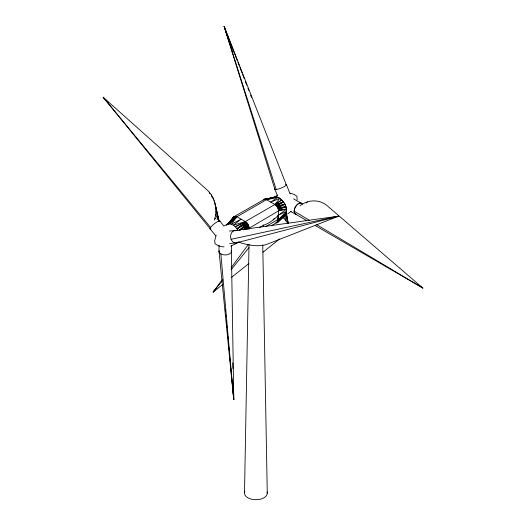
<?xml version="1.0" encoding="UTF-8"?>
<svg xmlns="http://www.w3.org/2000/svg" width="526" height="526" viewBox="0 0 526 526"><rect width="100%" height="100%" fill="white"/><g stroke="black" fill="none" stroke-linecap="round" stroke-linejoin="round"><path stroke-width="0.79" d="M244.511 492.638L249.022 244.281M278.412 220.611L275.933 222.761C277.603 223.221 278.471 221.229 278.096 219.868L278.576 210.282L277.169 206.659L274.94 204.496L266.458 199.709L264.624 199.216L234.3 216.521L226.647 224.983L236.411 216.541L245.366 221.564C247.937 223.188 249.455 226.404 248.949 229.428M263.401 226.811L263.487 225.213A33.611 18.134 -56.9 0 0 278.353 215.358L286.486 209.177C285.73 204.897 283.343 200.906 279.812 198.348C275.17 195.1 269.582 199.052 264.624 199.216L267.721 198.828M276.111 222.643A4.445 2.564 60 0 0 277.8 219.697L278.024 215.147L286.578 211.459L286.486 209.177L278.484 209.683L285.894 206.711L277.846 207.836L284.849 204.239L276.775 206.12L283.415 201.918L275.414 204.805L281.699 199.906L274.94 204.496L245.366 221.564L235.214 226.745C232.453 223.524 227.771 222.952 224.47 225.772M214.292 220.092C218.014 209.71 215.213 197.178 206.909 189.768L103.149 97.218L210.104 228.678M287.847 223.313L283.968 218.257L284.388 215.18M297.105 199.873L296.953 196.27L294.225 194.423L290.036 193.154M231.466 220.348L233.978 216.758L227.357 224.582M216.14 235.214L214.713 240.612L214.983 243.591C217.442 245.8 220.775 246.779 224.03 246.885M265.058 199.216L274.427 197.243L265.985 199.466L276.045 196.967L266.458 199.709L236.891 216.778L231.401 224.188L241.132 219.171L233.327 225.187L245.366 221.564M222.373 279.569L213.089 292.108L222.682 284.467M231.17 267.681L248.279 244.57M274.94 204.496L279.812 198.348L270.699 202.102L277.886 197.349L266.458 199.709M222.32 280.687L213.109 292.127L215.246 289.642M231.026 269.877L248.943 247.634M227.83 224.056L229.375 222.248M231.44 219.842L233.505 217.435M263.283 199.992L263.868 199.446L267.727 198.907M227.39 224.622L229.56 222.163M230.638 220.94L233.347 217.876M235.944 216.377L227.942 224.083L235.056 216.285L226.647 224.983L234.3 216.521L236.411 216.541L229.56 223.806L236.891 216.778M226.647 224.983L234.655 216.364M246.129 229.645L248.91 226.752L245.109 229.474M277.544 221.084L278.616 219.967M227.942 224.083L235.49 216.291M277.202 219.118L278.32 217.968M276.406 222.814L284.001 215.778L277.228 222.603L285.296 214.878L286.578 211.459L278.096 219.868L286.177 213.398L278.011 221.564L285.296 214.878L280.897 218.468M276.84 222.761L284.001 215.778M243.288 229.77L248.279 224.904L239.685 230.25M277.557 222.347L285.296 214.878L277.82 221.998M247.319 228.974L249.002 227.35M306.31 202.944L307.44 201.866C314.154 199.735 321.879 201.103 327.225 205.758L422.865 288.077L315.317 225.595M278.116 221.051L286.177 213.398L278.149 220.479M247.831 229.001L278.609 210.847L286.486 209.177L278.576 210.282M239.54 230.026L247.2 223.195L236.93 228.751L235.214 226.745L245.846 221.88L236.93 228.751L238.002 230.493M243.669 229.803L248.542 225.522M277.412 220.243L278.655 219.197M291.259 211.176L287.564 214.049M231.624 277.314L248.864 263.526M262.908 252.289L279.51 239.008M239.593 230.099L247.601 223.734M244.393 229.599L248.759 226.141M277.485 219.704L278.708 218.79M299.965 205.705L304.488 202.997L307.44 201.866M239.639 230.171L247.963 224.306M246.319 222.261L236.93 228.751L246.773 222.702M277.557 195.107L274.335 197.283A10.454 6.036 60 0 1 279.694 198.269L281.588 199.801A10.454 6.036 60 0 1 284.086 215.745M277.767 219.658L265.801 226.568M271.357 225.72L276.932 222.432M259.265 227.653L263.487 225.213L263.164 225.003M276.341 205.627L283.415 201.918L275.887 205.186M277.531 207.231L284.849 204.239L277.169 206.659M234.484 230.677L338.737 216.127L266.393 244.524C257.28 247.266 247.516 244.906 238.666 242.236M230.69 246.194L238.988 242.151M236.661 242.644L238.193 242.151M278.326 209.065L285.894 206.711L278.116 208.447M239.067 242.164L236.43 242.802M236.641 242.67L238.133 242.236M239.074 242.164L237.515 242.617L239.014 242.19M236.444 242.861L338.744 216.153L333.925 217.028M265.512 199.301L274.427 197.243M231.098 239.291L338.751 216.147M264.23 199.295L268.273 198.769M229.441 231.052L234.958 230.559M229.665 243.538L235.97 242.973M293.626 198.933L301.28 203.214M290.24 211.255L295.809 214.365M295.507 214.082L306.119 220.249M294.179 211.228L309.65 220.466M316.678 224.668L422.865 288.077L418.795 285.296M282.633 217.159L283.968 218.257M214.963 218.034L216.055 219.132M108.737 103.234L103.149 97.218L210.61 227.462M219.842 221.045L223.938 226.147M210.117 228.83L215.752 235.839M215.647 214.608L218.001 219.579M286.446 184.711L290.089 193.851M274.842 189.189L277.577 196.04M274.92 189.413L224.109 26.313L286.236 184.619M276.209 189.538L224.115 26.307L237.338 60.694M237.93 62.219L239.396 66.046M239.987 67.571L242.039 72.923M242.631 74.449L244.097 78.269M245.274 81.326L246.747 85.146M247.917 88.204L248.798 90.498M250.567 95.081L251.448 97.376M217.902 218.619L218.77 220.9M209.243 192.148L209.762 193.7M218.053 218.54L218.829 220.867L217.501 216.107M224.115 26.307L229.487 42.632M230.513 45.742L232.814 52.745M215.923 211.123L218.888 220.913M211.274 194.824L211.971 197.184M212.971 197.756L213.589 200.143M216.469 211.281L218.934 220.828L214.299 200.906M215.785 207.645L218.974 220.861M215.246 204.22L218.987 220.835M286.578 214.674L288.294 223.484M287.913 222.314L286.479 214.509L288.038 223.175M286.427 215.377L286.677 216.962M286.197 214.739L287.176 222.025M219.046 251.343L233.761 399.688L233.288 382.468M225.253 309.314L225.404 310.945M225.792 315.015L225.943 316.645M226.325 320.715L226.482 322.339M226.785 325.601L226.943 327.225M227.324 331.295L227.475 332.925M227.784 336.18L228.014 338.626M228.323 341.88L228.554 344.32M228.784 346.765L229.086 350.02M229.316 352.466L229.625 355.721M229.777 357.351L230.164 361.421M230.316 363.045L230.625 366.306M230.776 367.93L233.768 399.681L220.854 253.861M285.559 214.582L285.763 220.111M232.748 362.789L232.906 368.529M262.757 244.873L267.274 493.625M231.401 251.343L233.787 399.688M231.42 245.359L231.42 250.987M219.026 245.267L219.026 251.698M296.421 214.371A6.181 3.623 -60.8 0 1 295.408 206.896A6.181 3.623 -60.8 0 1 302.292 203.983M285.598 184.376A6.227 1.236 -21.8 0 1 281.995 187.729A6.227 1.236 -21.8 0 1 274.855 189.051M285.776 214.628A6.181 4.852 33.7 0 1 282.988 216.028M296.795 214.509A6.227 3.649 -60.8 0 1 295.093 207.507A6.227 3.649 -60.8 0 1 302.082 203.733M267.103 491.902A11.408 6.588 0 0 1 255.537 499.713A11.408 6.588 0 0 1 244.833 491.508M274.375 218.527A33.611 18.134 -56.9 0 1 273.125 219.533M237.667 242.44A6.227 4.912 84.9 0 1 230.598 237.45A6.227 4.912 84.9 0 1 236.246 230.677M210.867 228.922A6.227 1.315 -38.8 0 1 214.043 224.004A6.227 1.315 -38.8 0 1 219.802 221.676M231.236 250.409A6.227 3.597 0 0 1 225.529 254.932A6.227 3.597 0 0 1 219.079 250.757"/></g></svg>
